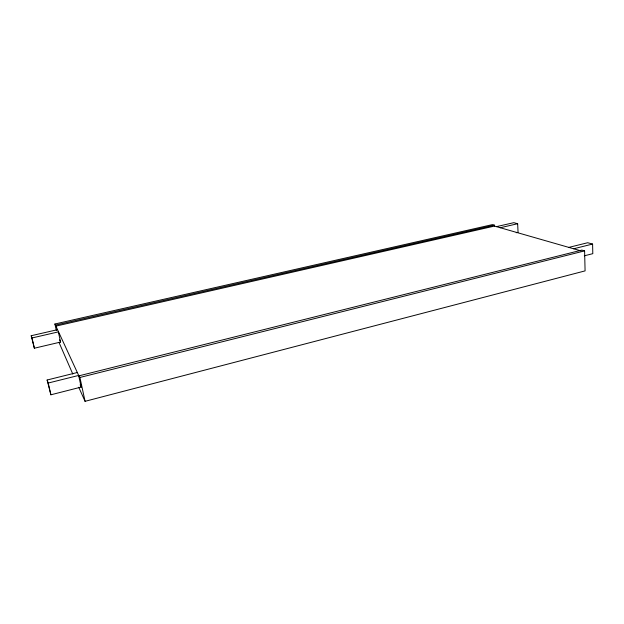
<?xml version="1.0" encoding="UTF-8"?>
<svg xmlns="http://www.w3.org/2000/svg" width="624" height="624" viewBox="0 0 624 624"><rect width="100%" height="100%" fill="white"/><g stroke="black" fill="none" stroke-linecap="round" stroke-linejoin="round"><path stroke-width="0.94" d="M78.741 387.254L85.067 401.318L585.086 270.886L584.602 250.887L581.825 250.091L79.131 375.796L79.404 377.029L54.92 324.004L492.43 224.609L494.419 225.17L494.465 226.075L580.936 250.864M47.12 380.008L50.895 394.789L81.175 387.075L78.655 375.437L48.212 383.042L47.12 380.008L77.29 372.512M584.298 255.817L592.8 253.664L592.597 244.062L587.699 242.728L568.831 247.393M79.131 375.796L79.911 377.465L584.602 250.887M573.628 248.773L592.597 244.062M516.227 232.729L518.06 232.3L517.655 223.727L513.802 222.682L496.462 226.645M31.2 335.728L34.367 348.215L60.583 342.061L58.344 331.89L32.003 337.966L31.2 335.728L57.33 329.722M500.23 227.729L517.655 223.727M55.435 325.112L494.419 225.17M55.669 326.165L494.465 226.075M59.553 339.823L60.583 342.061M80.137 384.805L81.175 387.075M72.813 374.08L58.976 342.365M32.003 337.966L34.367 348.215M48.212 383.042L50.895 394.789M54.92 324.004L56.339 330.431M79.911 377.465L85.067 401.318"/></g></svg>
